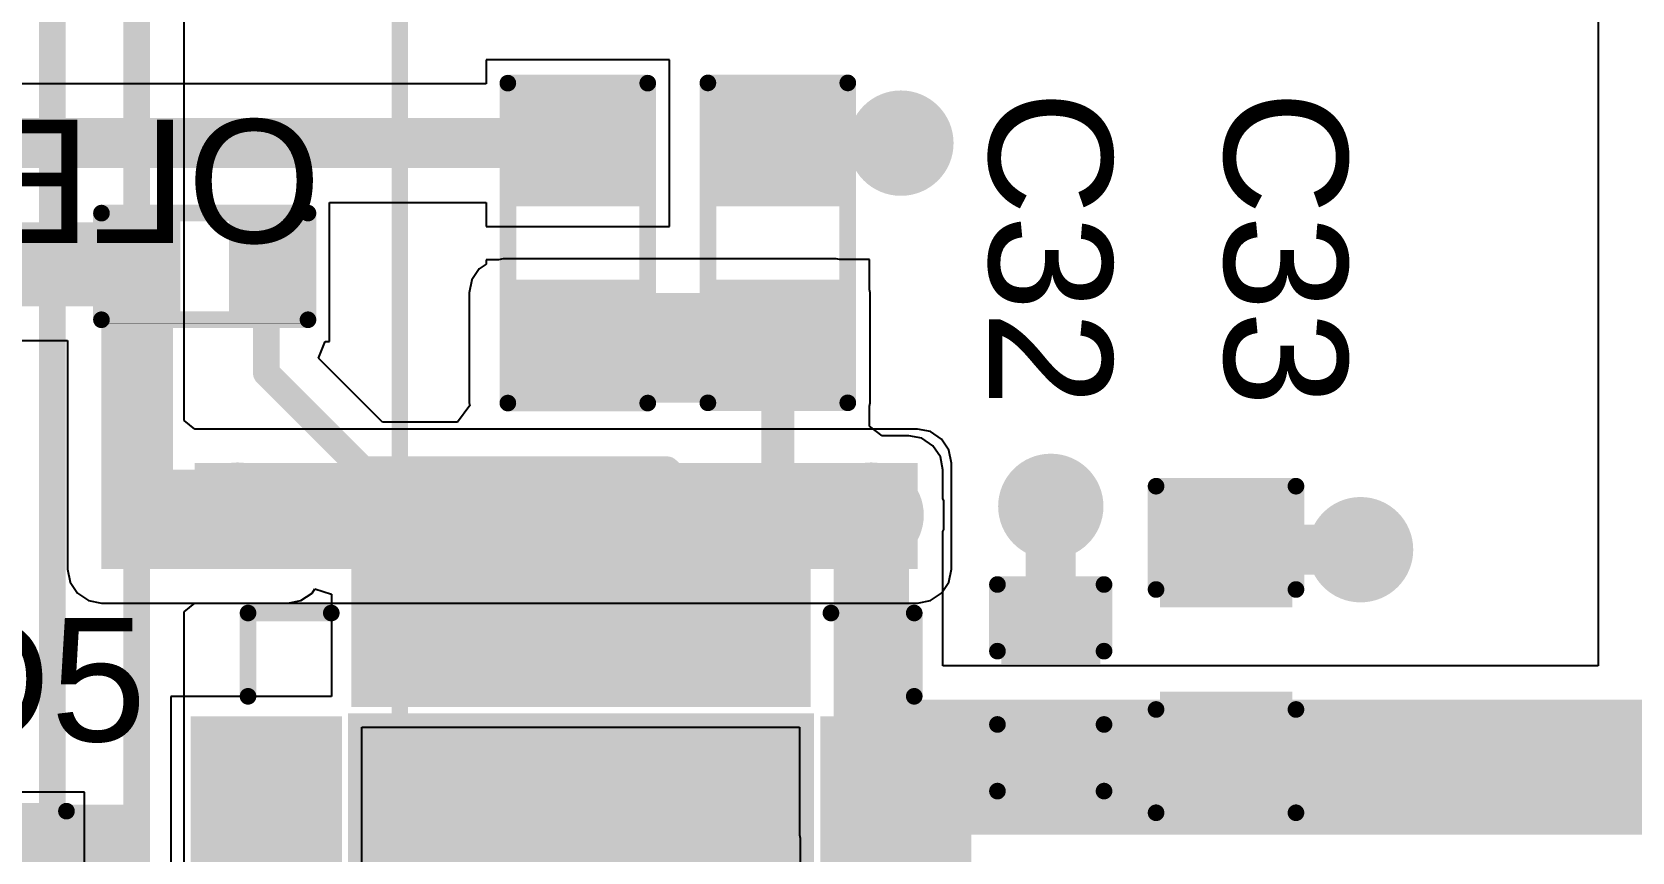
# Model space of a CAD drawing. Header units: inches. Extents: x -3.9 to 67.9, y -8.1 to 62.1.
# Drawn here: x 3.2 to 15.4, y 32.72 to 38.97 of the extents above; entities that cross this region are included whole.
import ezdxf

# ---------------------------------------------------------------- set-up
doc = ezdxf.new("R2010")
doc.units = ezdxf.units.IN
for name, color, linetype in [('Bottom Layer', 5, 'Continuous'), ('Bottom Overlay', 54, 'Continuous'), ('Bottom Solder', 6, 'Continuous'), ('Top Layer', 1, 'Continuous'), ('Top Overlay', 2, 'Continuous'), ('Top Paste', 8, 'Continuous'), ('Top Solder', 216, 'Continuous'), ('Via Holes', 16, 'Continuous')]:
    doc.layers.add(name, color=color, linetype=linetype)
doc.styles.add('Arial', font='', dxfattribs={"height": 0.2})
doc.styles.get('Arial').set_extended_font_data('Arial')

# ---------------------------------------------------------------- blocks, each defined once
blk = doc.blocks.new('28_QFN__5_5___2')
at = {"layer": 'Top Layer'}
for points in [[(-1.64999924, 2.87500314), (-1.34999984, 2.87500314), (-1.34999984, 1.9250025), (-1.64999924, 1.9250025)], [(-1.15000024, 2.87500314), (-0.8500008399999999, 2.87500314), (-0.8500008399999999, 1.9250025), (-1.15000024, 1.9250025)], [(-0.6499986999999999, 2.87500314), (-0.3499993, 2.87500314), (-0.3499993, 1.9250025), (-0.6499986999999999, 1.9250025)], [(-0.1499997, 2.87500314), (0.1499997, 2.87500314), (0.1499997, 1.9250025), (-0.1499997, 1.9250025)], [(0.35000184, 2.87500314), (0.65000124, 2.87500314), (0.65000124, 1.9250025), (0.35000184, 1.9250025)], [(0.8500008399999999, 2.87500314), (1.15000024, 2.87500314), (1.15000024, 1.9250025), (0.8500008399999999, 1.9250025)], [(1.34999984, 2.87500314), (1.64999924, 2.87500314), (1.64999924, 1.9250025), (1.34999984, 1.9250025)], [(-2.8750006, 1.65000178), (-1.92499996, 1.65000178), (-1.92499996, 1.35000238), (-2.8750006, 1.35000238)], [(-1.67500046, 1.675003), (1.67500046, 1.675003), (1.67500046, -1.67499792), (-1.67500046, -1.67499792)], [(1.92499996, 1.65000178), (2.8750006, 1.65000178), (2.8750006, 1.35000238), (1.92499996, 1.35000238)], [(-2.8750006, 1.15000278), (-1.92499996, 1.15000278), (-1.92499996, 0.85000338), (-2.8750006, 0.85000338)], [(1.92499996, 1.15000278), (2.8750006, 1.15000278), (2.8750006, 0.85000338), (1.92499996, 0.85000338)], [(-2.8750006, 0.65000124), (-1.92499996, 0.65000124), (-1.92499996, 0.35000184), (-2.8750006, 0.35000184)], [(1.92499996, 0.65000124), (2.8750006, 0.65000124), (2.8750006, 0.35000184), (1.92499996, 0.35000184)], [(-2.8750006, 0.15000224), (-1.92499996, 0.15000224), (-1.92499996, -0.14999716), (-2.8750006, -0.14999716)], [(1.92499996, 0.15000224), (2.8750006, 0.15000224), (2.8750006, -0.14999716), (1.92499996, -0.14999716)], [(-2.8750006, -0.3499993), (-1.92499996, -0.3499993), (-1.92499996, -0.6499986999999999), (-2.8750006, -0.6499986999999999)], [(1.92499996, -0.3499993), (2.8750006, -0.3499993), (2.8750006, -0.6499986999999999), (1.92499996, -0.6499986999999999)], [(-2.8750006, -0.8499983), (-1.92499996, -0.8499983), (-1.92499996, -1.1499977), (-2.8750006, -1.1499977)], [(1.92499996, -0.8499983), (2.8750006, -0.8499983), (2.8750006, -1.1499977), (1.92499996, -1.1499977)], [(-2.8750006, -1.3499973), (-1.92499996, -1.3499973), (-1.92499996, -1.6499967), (-2.8750006, -1.6499967)], [(1.92499996, -1.3499973), (2.8750006, -1.3499973), (2.8750006, -1.6499967), (1.92499996, -1.6499967)], [(-1.64999924, -1.92499742), (-1.34999984, -1.92499742), (-1.34999984, -2.87499806), (-1.64999924, -2.87499806)], [(-1.15000024, -1.92499742), (-0.8500008399999999, -1.92499742), (-0.8500008399999999, -2.87499806), (-1.15000024, -2.87499806)], [(-0.6499986999999999, -1.92499742), (-0.3499993, -1.92499742), (-0.3499993, -2.87499806), (-0.6499986999999999, -2.87499806)], [(-0.1499997, -1.92499742), (0.1499997, -1.92499742), (0.1499997, -2.87499806), (-0.1499997, -2.87499806)], [(0.35000184, -1.92499742), (0.65000124, -1.92499742), (0.65000124, -2.87499806), (0.35000184, -2.87499806)], [(0.8500008399999999, -1.92499742), (1.15000024, -1.92499742), (1.15000024, -2.87499806), (0.8500008399999999, -2.87499806)], [(1.34999984, -1.92499742), (1.64999924, -1.92499742), (1.64999924, -2.87499806), (1.34999984, -2.87499806)]]:
    blk.add_hatch(color=1, dxfattribs=at).paths.add_polyline_path(points)
at = {"layer": 'Top Paste'}
for points in [[(-1.64999924, 2.87500314), (-1.34999984, 2.87500314), (-1.34999984, 1.9250025), (-1.64999924, 1.9250025)], [(-1.15000024, 2.87500314), (-0.8500008399999999, 2.87500314), (-0.8500008399999999, 1.9250025), (-1.15000024, 1.9250025)], [(-0.6499986999999999, 2.87500314), (-0.3499993, 2.87500314), (-0.3499993, 1.9250025), (-0.6499986999999999, 1.9250025)], [(-0.1499997, 2.87500314), (0.1499997, 2.87500314), (0.1499997, 1.9250025), (-0.1499997, 1.9250025)], [(0.35000184, 2.87500314), (0.65000124, 2.87500314), (0.65000124, 1.9250025), (0.35000184, 1.9250025)], [(0.8500008399999999, 2.87500314), (1.15000024, 2.87500314), (1.15000024, 1.9250025), (0.8500008399999999, 1.9250025)], [(1.34999984, 2.87500314), (1.64999924, 2.87500314), (1.64999924, 1.9250025), (1.34999984, 1.9250025)], [(-2.8750006, 1.65000178), (-1.92499996, 1.65000178), (-1.92499996, 1.35000238), (-2.8750006, 1.35000238)], [(-1.67500046, 1.675003), (1.67500046, 1.675003), (1.67500046, -1.67499792), (-1.67500046, -1.67499792)], [(1.92499996, 1.65000178), (2.8750006, 1.65000178), (2.8750006, 1.35000238), (1.92499996, 1.35000238)], [(-2.8750006, 1.15000278), (-1.92499996, 1.15000278), (-1.92499996, 0.85000338), (-2.8750006, 0.85000338)], [(1.92499996, 1.15000278), (2.8750006, 1.15000278), (2.8750006, 0.85000338), (1.92499996, 0.85000338)], [(-2.8750006, 0.65000124), (-1.92499996, 0.65000124), (-1.92499996, 0.35000184), (-2.8750006, 0.35000184)], [(1.92499996, 0.65000124), (2.8750006, 0.65000124), (2.8750006, 0.35000184), (1.92499996, 0.35000184)], [(-2.8750006, 0.15000224), (-1.92499996, 0.15000224), (-1.92499996, -0.14999716), (-2.8750006, -0.14999716)], [(1.92499996, 0.15000224), (2.8750006, 0.15000224), (2.8750006, -0.14999716), (1.92499996, -0.14999716)], [(-2.8750006, -0.3499993), (-1.92499996, -0.3499993), (-1.92499996, -0.6499986999999999), (-2.8750006, -0.6499986999999999)], [(1.92499996, -0.3499993), (2.8750006, -0.3499993), (2.8750006, -0.6499986999999999), (1.92499996, -0.6499986999999999)], [(-2.8750006, -0.8499983), (-1.92499996, -0.8499983), (-1.92499996, -1.1499977), (-2.8750006, -1.1499977)], [(1.92499996, -0.8499983), (2.8750006, -0.8499983), (2.8750006, -1.1499977), (1.92499996, -1.1499977)], [(-2.8750006, -1.3499973), (-1.92499996, -1.3499973), (-1.92499996, -1.6499967), (-2.8750006, -1.6499967)], [(1.92499996, -1.3499973), (2.8750006, -1.3499973), (2.8750006, -1.6499967), (1.92499996, -1.6499967)], [(-1.64999924, -1.92499742), (-1.34999984, -1.92499742), (-1.34999984, -2.87499806), (-1.64999924, -2.87499806)], [(-1.15000024, -1.92499742), (-0.8500008399999999, -1.92499742), (-0.8500008399999999, -2.87499806), (-1.15000024, -2.87499806)], [(-0.6499986999999999, -1.92499742), (-0.3499993, -1.92499742), (-0.3499993, -2.87499806), (-0.6499986999999999, -2.87499806)], [(-0.1499997, -1.92499742), (0.1499997, -1.92499742), (0.1499997, -2.87499806), (-0.1499997, -2.87499806)], [(0.35000184, -1.92499742), (0.65000124, -1.92499742), (0.65000124, -2.87499806), (0.35000184, -2.87499806)], [(0.8500008399999999, -1.92499742), (1.15000024, -1.92499742), (1.15000024, -2.87499806), (0.8500008399999999, -2.87499806)], [(1.34999984, -1.92499742), (1.64999924, -1.92499742), (1.64999924, -2.87499806), (1.34999984, -2.87499806)]]:
    blk.add_hatch(color=8, dxfattribs=at).paths.add_polyline_path(points)
at = {"layer": 'Top Solder'}
for points in [[(-1.75159924, 2.97660314), (-1.24839984, 2.97660314), (-1.24839984, 1.8234025), (-1.75159924, 1.8234025)], [(-1.25160024, 2.97660314), (-0.74840084, 2.97660314), (-0.74840084, 1.8234025), (-1.25160024, 1.8234025)], [(-0.7515987, 2.97660314), (-0.2483993, 2.97660314), (-0.2483993, 1.8234025), (-0.7515987, 1.8234025)], [(-0.2515997, 2.97660314), (0.2515997, 2.97660314), (0.2515997, 1.8234025), (-0.2515997, 1.8234025)], [(0.24840184, 2.97660314), (0.75160124, 2.97660314), (0.75160124, 1.8234025), (0.24840184, 1.8234025)], [(0.74840084, 2.97660314), (1.25160024, 2.97660314), (1.25160024, 1.8234025), (0.74840084, 1.8234025)], [(1.24839984, 2.97660314), (1.75159924, 2.97660314), (1.75159924, 1.8234025), (1.24839984, 1.8234025)], [(-2.9766006, 1.75160178), (-1.82339996, 1.75160178), (-1.82339996, 1.24840238), (-2.9766006, 1.24840238)], [(-1.77660046, 1.776603), (1.77660046, 1.776603), (1.77660046, -1.77659792), (-1.77660046, -1.77659792)], [(1.82339996, 1.75160178), (2.9766006, 1.75160178), (2.9766006, 1.24840238), (1.82339996, 1.24840238)], [(-2.9766006, 1.25160278), (-1.82339996, 1.25160278), (-1.82339996, 0.74840338), (-2.9766006, 0.74840338)], [(1.82339996, 1.25160278), (2.9766006, 1.25160278), (2.9766006, 0.74840338), (1.82339996, 0.74840338)], [(-2.9766006, 0.75160124), (-1.82339996, 0.75160124), (-1.82339996, 0.24840184), (-2.9766006, 0.24840184)], [(1.82339996, 0.75160124), (2.9766006, 0.75160124), (2.9766006, 0.24840184), (1.82339996, 0.24840184)], [(-2.9766006, 0.25160224), (-1.82339996, 0.25160224), (-1.82339996, -0.25159716), (-2.9766006, -0.25159716)], [(1.82339996, 0.25160224), (2.9766006, 0.25160224), (2.9766006, -0.25159716), (1.82339996, -0.25159716)], [(-2.9766006, -0.2483993), (-1.82339996, -0.2483993), (-1.82339996, -0.7515987), (-2.9766006, -0.7515987)], [(1.82339996, -0.2483993), (2.9766006, -0.2483993), (2.9766006, -0.7515987), (1.82339996, -0.7515987)], [(-2.9766006, -0.7483983), (-1.82339996, -0.7483983), (-1.82339996, -1.2515977), (-2.9766006, -1.2515977)], [(1.82339996, -0.7483983), (2.9766006, -0.7483983), (2.9766006, -1.2515977), (1.82339996, -1.2515977)], [(-2.9766006, -1.2483973), (-1.82339996, -1.2483973), (-1.82339996, -1.7515967), (-2.9766006, -1.7515967)], [(1.82339996, -1.2483973), (2.9766006, -1.2483973), (2.9766006, -1.7515967), (1.82339996, -1.7515967)], [(-1.75159924, -1.82339742), (-1.24839984, -1.82339742), (-1.24839984, -2.97659806), (-1.75159924, -2.97659806)], [(-1.25160024, -1.82339742), (-0.74840084, -1.82339742), (-0.74840084, -2.97659806), (-1.25160024, -2.97659806)], [(-0.7515987, -1.82339742), (-0.2483993, -1.82339742), (-0.2483993, -2.97659806), (-0.7515987, -2.97659806)], [(-0.2515997, -1.82339742), (0.2515997, -1.82339742), (0.2515997, -2.97659806), (-0.2515997, -2.97659806)], [(0.24840184, -1.82339742), (0.75160124, -1.82339742), (0.75160124, -2.97659806), (0.24840184, -2.97659806)], [(0.74840084, -1.82339742), (1.25160024, -1.82339742), (1.25160024, -2.97659806), (0.74840084, -2.97659806)], [(1.24839984, -1.82339742), (1.75159924, -1.82339742), (1.75159924, -2.97659806), (1.24839984, -2.97659806)]]:
    blk.add_hatch(color=216, dxfattribs=at).paths.add_polyline_path(points)
at = {"layer": 'Top Overlay', "const_width": 0.127}
for points in [[(-1.905, 2.54), (-2.54, 2.54)], [(-2.54, 2.54), (-2.54, 1.905)], [(2.54, 2.54), (1.905, 2.54)], [(2.54, 2.54), (2.54, 1.905)], [(-3.0226, 1.524), (-3.1496, 1.651)], [(-3.1496, 1.651), (-3.1496, 1.397)], [(-3.0226, 1.524), (-3.1496, 1.397)], [(-2.54, -1.90499492), (-2.54, -2.53999492)], [(2.54, -1.90499492), (2.54, -2.53999492)], [(-1.905, -2.53999492), (-2.54, -2.53999492)], [(2.54, -2.53999492), (1.905, -2.53999492)]]:
    blk.add_lwpolyline(points, dxfattribs=at)
at = {"layer": 'Top Overlay', "const_width": 0.0635}
for points in [[(-2.57175, 2.54, 1), (-2.50825, 2.54, 1)], [(-2.57175, 2.54, 1), (-2.50825, 2.54, 1)], [(-1.93675, 2.54, 1), (-1.87325, 2.54, 1)], [(1.87325, 2.54, 1), (1.93675, 2.54, 1)], [(2.50825, 2.54, 1), (2.57175, 2.54, 1)], [(2.50825, 2.54, 1), (2.57175, 2.54, 1)], [(-2.57175, 1.905, 1), (-2.50825, 1.905, 1)], [(2.50825, 1.905, 1), (2.57175, 1.905, 1)], [(-3.18135, 1.651, 1), (-3.11785, 1.651, 1)], [(-3.18135, 1.651, 1), (-3.11785, 1.651, 1)], [(-3.05435, 1.524, 1), (-2.99085, 1.524, 1)], [(-3.05435, 1.524, 1), (-2.99085, 1.524, 1)], [(-3.18135, 1.397, 1), (-3.11785, 1.397, 1)], [(-3.18135, 1.397, 1), (-3.11785, 1.397, 1)], [(-2.57175, -1.90499492, 1), (-2.50825, -1.90499492, 1)], [(2.50825, -1.90499492, 1), (2.57175, -1.90499492, 1)], [(-2.57175, -2.53999492, 1), (-2.50825, -2.53999492, 1)], [(-2.57175, -2.53999492, 1), (-2.50825, -2.53999492, 1)], [(-1.93675, -2.53999492, 1), (-1.87325, -2.53999492, 1)], [(1.87325, -2.53999492, 1), (1.93675, -2.53999492, 1)], [(2.50825, -2.53999492, 1), (2.57175, -2.53999492, 1)], [(2.50825, -2.53999492, 1), (2.57175, -2.53999492, 1)]]:
    blk.add_lwpolyline(points, format="xyb", close=True, dxfattribs=at)
blk = doc.blocks.new('R___0603_7')
at = {"layer": 'Top Layer'}
for points in [[(-0.3809999999999999, 0.4445), (-0.3809999999999999, -0.4445), (-1.143, -0.4445), (-1.143, 0.4445)], [(1.143, 0.4445), (1.143, -0.4445), (0.3809999999999999, -0.4445), (0.3809999999999999, 0.4445)]]:
    blk.add_hatch(color=1, dxfattribs=at).paths.add_polyline_path(points)
at = {"layer": 'Top Paste'}
for points in [[(-0.3809999999999999, 0.4445), (-0.3809999999999999, -0.4445), (-1.143, -0.4445), (-1.143, 0.4445)], [(1.143, 0.4445), (1.143, -0.4445), (0.3809999999999999, -0.4445), (0.3809999999999999, 0.4445)]]:
    blk.add_hatch(color=8, dxfattribs=at).paths.add_polyline_path(points)
at = {"layer": 'Top Solder'}
for points in [[(-0.2794, 0.5460999999999999), (-0.2794, -0.5460999999999999), (-1.2446, -0.5460999999999999), (-1.2446, 0.5460999999999999)], [(1.2446, 0.5460999999999999), (1.2446, -0.5460999999999999), (0.2794, -0.5460999999999999), (0.2794, 0.5460999999999999)]]:
    blk.add_hatch(color=216, dxfattribs=at).paths.add_polyline_path(points)
at = {"layer": 'Top Overlay', "const_width": 0.127}
for points in [[(-1.2192, -0.5334), (-1.2192, 0.5334)], [(1.2192, 0.5334), (-1.2192, 0.5334)], [(1.2192, -0.5334), (1.2192, 0.5334)], [(1.2192, -0.5334), (-1.2192, -0.5334)]]:
    blk.add_lwpolyline(points, dxfattribs=at)
at = {"layer": 'Top Overlay', "const_width": 0.0635}
for points in [[(-1.25095, 0.5334, 1), (-1.18745, 0.5334, 1)], [(-1.25095, 0.5334, 1), (-1.18745, 0.5334, 1)], [(1.18745, 0.5334, 1), (1.25095, 0.5334, 1)], [(1.18745, 0.5334, 1), (1.25095, 0.5334, 1)], [(-1.25095, -0.5334, 1), (-1.18745, -0.5334, 1)], [(-1.25095, -0.5334, 1), (-1.18745, -0.5334, 1)], [(1.18745, -0.5334, 1), (1.25095, -0.5334, 1)], [(1.18745, -0.5334, 1), (1.25095, -0.5334, 1)]]:
    blk.add_lwpolyline(points, format="xyb", close=True, dxfattribs=at)
blk = doc.blocks.new('R___0603_10')
at = {"layer": 'Top Layer'}
for points in [[(-0.3809999999999999, 0.4445), (-0.3809999999999999, -0.4445), (-1.143, -0.4445), (-1.143, 0.4445)], [(1.143, 0.4445), (1.143, -0.4445), (0.3809999999999999, -0.4445), (0.3809999999999999, 0.4445)]]:
    blk.add_hatch(color=1, dxfattribs=at).paths.add_polyline_path(points)
at = {"layer": 'Top Paste'}
for points in [[(-0.3809999999999999, 0.4445), (-0.3809999999999999, -0.4445), (-1.143, -0.4445), (-1.143, 0.4445)], [(1.143, 0.4445), (1.143, -0.4445), (0.3809999999999999, -0.4445), (0.3809999999999999, 0.4445)]]:
    blk.add_hatch(color=8, dxfattribs=at).paths.add_polyline_path(points)
at = {"layer": 'Top Solder'}
for points in [[(-0.2794, 0.5460999999999999), (-0.2794, -0.5460999999999999), (-1.2446, -0.5460999999999999), (-1.2446, 0.5460999999999999)], [(1.2446, 0.5460999999999999), (1.2446, -0.5460999999999999), (0.2794, -0.5460999999999999), (0.2794, 0.5460999999999999)]]:
    blk.add_hatch(color=216, dxfattribs=at).paths.add_polyline_path(points)
at = {"layer": 'Top Overlay', "const_width": 0.127}
for points in [[(-1.2192, -0.5334), (-1.2192, 0.5334)], [(1.2192, 0.5334), (-1.2192, 0.5334)], [(1.2192, -0.5334), (1.2192, 0.5334)], [(1.2192, -0.5334), (-1.2192, -0.5334)]]:
    blk.add_lwpolyline(points, dxfattribs=at)
at = {"layer": 'Top Overlay', "const_width": 0.0635}
for points in [[(-1.25095, 0.5334, 1), (-1.18745, 0.5334, 1)], [(-1.25095, 0.5334, 1), (-1.18745, 0.5334, 1)], [(1.18745, 0.5334, 1), (1.25095, 0.5334, 1)], [(1.18745, 0.5334, 1), (1.25095, 0.5334, 1)], [(-1.25095, -0.5334, 1), (-1.18745, -0.5334, 1)], [(-1.25095, -0.5334, 1), (-1.18745, -0.5334, 1)], [(1.18745, -0.5334, 1), (1.25095, -0.5334, 1)], [(1.18745, -0.5334, 1), (1.25095, -0.5334, 1)]]:
    blk.add_lwpolyline(points, format="xyb", close=True, dxfattribs=at)
blk = doc.blocks.new('R___0402_11')
at = {"layer": 'Top Layer'}
for points in [[(-0.6985, -0.3175), (-0.6985, 0.3175), (-0.2412999999999999, 0.3175), (-0.2413, -0.3175)], [(0.2412999999999999, -0.3175), (0.2413, 0.3175), (0.6985, 0.3175), (0.6985, -0.3175)]]:
    blk.add_hatch(color=1, dxfattribs=at).paths.add_polyline_path(points)
at = {"layer": 'Top Paste'}
for points in [[(-0.6985, -0.3175), (-0.6985, 0.3175), (-0.2412999999999999, 0.3175), (-0.2413, -0.3175)], [(0.2412999999999999, -0.3175), (0.2413, 0.3175), (0.6985, 0.3175), (0.6985, -0.3175)]]:
    blk.add_hatch(color=8, dxfattribs=at).paths.add_polyline_path(points)
at = {"layer": 'Top Solder'}
for points in [[(-0.75350116, -0.37250116), (-0.75350116, 0.37250116), (-0.1862988399999999, 0.37250116), (-0.18629884, -0.37250116)], [(0.1862988399999999, -0.37250116), (0.18629884, 0.37250116), (0.75350116, 0.37250116), (0.75350116, -0.37250116)]]:
    blk.add_hatch(color=216, dxfattribs=at).paths.add_polyline_path(points)
at = {"layer": 'Top Overlay'}
for points, const_width in [([(-0.7874, 0.4064), (0.7874, 0.4064)], 0.127), ([(-0.7874, -0.4064), (-0.7874, 0.4064)], 0.127), ([(0.7874, -0.4064), (0.7874, 0.4064)], 0.127), ([(-0.7874, -0.4064), (0.7874, -0.4064)], 0.127), ([(-0.8128, -0.4318), (0.8128, -0.4318)], 0.0032258)]:
    blk.add_lwpolyline(points, dxfattribs=dict(at, const_width=const_width))
for points, const_width in [([(-0.8191499999999999, 0.4064, 1), (-0.7556499999999999, 0.4064, 1)], 0.0635), ([(-0.8191499999999999, 0.4064, 1), (-0.7556499999999999, 0.4064, 1)], 0.0635), ([(0.7556499999999999, 0.4064, 1), (0.8191499999999999, 0.4064, 1)], 0.0635), ([(0.7556499999999999, 0.4064, 1), (0.8191499999999999, 0.4064, 1)], 0.0635), ([(-0.8191499999999999, -0.4064, 1), (-0.7556499999999999, -0.4064, 1)], 0.0635), ([(-0.8191499999999999, -0.4064, 1), (-0.7556499999999999, -0.4064, 1)], 0.0635), ([(0.7556499999999999, -0.4064, 1), (0.8191499999999999, -0.4064, 1)], 0.0635), ([(0.7556499999999999, -0.4064, 1), (0.8191499999999999, -0.4064, 1)], 0.0635), ([(-0.81360518, -0.4318, 1), (-0.8119948199999999, -0.4318, 1)], 0.0016129), ([(0.8119948199999999, -0.4318, 1), (0.81360518, -0.4318, 1)], 0.0016129)]:
    blk.add_lwpolyline(points, format="xyb", close=True, dxfattribs=dict(at, const_width=const_width))
blk = doc.blocks.new('LED_0603_15')
at = {"layer": 'Top Layer'}
for points in [[(-0.999998, 0.5000002699999999), (-0.499999, 0.5000002699999999), (-0.499999, -0.5000002699999999), (-0.999998, -0.5000002699999999)], [(0.50000154, 0.5000002699999999), (1.00000054, 0.5000002699999999), (1.00000054, -0.5000002699999999), (0.50000154, -0.5000002699999999)]]:
    blk.add_hatch(color=1, dxfattribs=at).paths.add_polyline_path(points)
at = {"layer": 'Top Overlay'}
blk.add_hatch(color=2, dxfattribs=at).paths.add_polyline_path([(1.1175873, -0.6604), (1.75258222, -0.6604), (1.75258222, 0.6604), (1.1175873, 0.6604)])
at = {"layer": 'Top Paste'}
for points in [[(-0.999998, 0.5000002699999999), (-0.499999, 0.5000002699999999), (-0.499999, -0.5000002699999999), (-0.999998, -0.5000002699999999)], [(0.50000154, 0.5000002699999999), (1.00000054, 0.5000002699999999), (1.00000054, -0.5000002699999999), (0.50000154, -0.5000002699999999)]]:
    blk.add_hatch(color=8, dxfattribs=at).paths.add_polyline_path(points)
at = {"layer": 'Top Solder'}
for points in [[(-1.101598, 0.6016002699999999), (-0.398399, 0.6016002699999999), (-0.398399, -0.6016002699999999), (-1.101598, -0.6016002699999999)], [(0.39840154, 0.6016002699999999), (1.10160054, 0.6016002699999999), (1.10160054, -0.6016002699999999), (0.39840154, -0.6016002699999999)]]:
    blk.add_hatch(color=216, dxfattribs=at).paths.add_polyline_path(points)
at = {"layer": 'Top Overlay', "const_width": 0.127}
for points in [[(-1.1176, -0.6096), (-1.1176, 0.6096)], [(-1.1176, 0.6096), (-0.4318, 0.6096)], [(0.4318, 0.6096), (1.11760254, 0.6096)], [(1.11760254, -0.6096), (1.11760254, 0.6096)], [(-1.1176, -0.6096), (-0.4318, -0.6096)], [(0.4318, -0.6096), (1.11760254, -0.6096)]]:
    blk.add_lwpolyline(points, dxfattribs=at)
at = {"layer": 'Top Overlay', "const_width": 0.0635}
for points in [[(-1.14935, 0.6096, 1), (-1.08585, 0.6096, 1)], [(-1.14935, 0.6096, 1), (-1.08585, 0.6096, 1)], [(-0.46355, 0.6096, 1), (-0.40005, 0.6096, 1)], [(0.40005, 0.6096, 1), (0.46355, 0.6096, 1)], [(1.08585254, 0.6096, 1), (1.14935254, 0.6096, 1)], [(1.08585254, 0.6096, 1), (1.14935254, 0.6096, 1)], [(-1.14935, -0.6096, 1), (-1.08585, -0.6096, 1)], [(-1.14935, -0.6096, 1), (-1.08585, -0.6096, 1)], [(-0.46355, -0.6096, 1), (-0.40005, -0.6096, 1)], [(0.40005, -0.6096, 1), (0.46355, -0.6096, 1)], [(1.08585254, -0.6096, 1), (1.14935254, -0.6096, 1)], [(1.08585254, -0.6096, 1), (1.14935254, -0.6096, 1)]]:
    blk.add_lwpolyline(points, format="xyb", close=True, dxfattribs=at)
blk = doc.blocks.new('C___0603_20')
at = {"layer": 'Top Layer'}
for points in [[(-0.3809999999999999, 0.4445), (-0.3809999999999999, -0.4445), (-1.143, -0.4445), (-1.143, 0.4445)], [(1.143, 0.4445), (1.143, -0.4445), (0.3809999999999999, -0.4445), (0.3809999999999999, 0.4445)]]:
    blk.add_hatch(color=1, dxfattribs=at).paths.add_polyline_path(points)
at = {"layer": 'Top Paste'}
for points in [[(-0.3809999999999999, 0.4445), (-0.3809999999999999, -0.4445), (-1.143, -0.4445), (-1.143, 0.4445)], [(1.143, 0.4445), (1.143, -0.4445), (0.3809999999999999, -0.4445), (0.3809999999999999, 0.4445)]]:
    blk.add_hatch(color=8, dxfattribs=at).paths.add_polyline_path(points)
at = {"layer": 'Top Solder'}
for points in [[(-0.3210001199999999, 0.50449988), (-0.3210001199999999, -0.50449988), (-1.20299988, -0.50449988), (-1.20299988, 0.50449988)], [(1.20299988, 0.50449988), (1.20299988, -0.50449988), (0.3210001199999999, -0.50449988), (0.3210001199999999, 0.50449988)]]:
    blk.add_hatch(color=216, dxfattribs=at).paths.add_polyline_path(points)
at = {"layer": 'Top Overlay', "const_width": 0.127}
for points in [[(-0.4571999999999999, 0.5334), (-1.2446, 0.5334)], [(-1.2446, -0.5334), (-1.2446, 0.5334)], [(1.2446, 0.5334), (0.4571999999999999, 0.5334)], [(1.2446, -0.5334), (1.2446, 0.5334)], [(-0.4571999999999999, -0.5334), (-1.2446, -0.5334)], [(1.2446, -0.5334), (0.4571999999999999, -0.5334)]]:
    blk.add_lwpolyline(points, dxfattribs=at)
at = {"layer": 'Top Overlay', "const_width": 0.0635}
for points in [[(-1.27635, 0.5334, 1), (-1.21285, 0.5334, 1)], [(-1.27635, 0.5334, 1), (-1.21285, 0.5334, 1)], [(-0.4889499999999999, 0.5334, 1), (-0.42545, 0.5334, 1)], [(0.42545, 0.5334, 1), (0.4889499999999999, 0.5334, 1)], [(1.21285, 0.5334, 1), (1.27635, 0.5334, 1)], [(1.21285, 0.5334, 1), (1.27635, 0.5334, 1)], [(-1.27635, -0.5334, 1), (-1.21285, -0.5334, 1)], [(-1.27635, -0.5334, 1), (-1.21285, -0.5334, 1)], [(-0.4889499999999999, -0.5334, 1), (-0.42545, -0.5334, 1)], [(0.42545, -0.5334, 1), (0.4889499999999999, -0.5334, 1)], [(1.21285, -0.5334, 1), (1.27635, -0.5334, 1)], [(1.21285, -0.5334, 1), (1.27635, -0.5334, 1)]]:
    blk.add_lwpolyline(points, format="xyb", close=True, dxfattribs=at)
blk = doc.blocks.new('C___0402_21')
at = {"layer": 'Top Layer'}
for points in [[(-0.6985, -0.3175), (-0.6985, 0.3175), (-0.2412999999999999, 0.3175), (-0.2413, -0.3175)], [(0.2412999999999999, -0.3175), (0.2413, 0.3175), (0.6985, 0.3175), (0.6985, -0.3175)]]:
    blk.add_hatch(color=1, dxfattribs=at).paths.add_polyline_path(points)
at = {"layer": 'Top Paste'}
for points in [[(-0.6985, -0.3175), (-0.6985, 0.3175), (-0.2412999999999999, 0.3175), (-0.2413, -0.3175)], [(0.2412999999999999, -0.3175), (0.2413, 0.3175), (0.6985, 0.3175), (0.6985, -0.3175)]]:
    blk.add_hatch(color=8, dxfattribs=at).paths.add_polyline_path(points)
at = {"layer": 'Top Solder'}
for points in [[(-0.7584998799999999, -0.37749988), (-0.7584998799999999, 0.37749988), (-0.18130012, 0.37749988), (-0.18130012, -0.37749988)], [(0.18130012, -0.37749988), (0.18130012, 0.37749988), (0.7584998799999999, 0.37749988), (0.7584998799999999, -0.37749988)]]:
    blk.add_hatch(color=216, dxfattribs=at).paths.add_polyline_path(points)
at = {"layer": 'Top Overlay', "const_width": 0.127}
for points in [[(-0.7874, 0.4064), (-0.2794, 0.4064)], [(-0.7874, 0.4064), (-0.7874, -0.4064)], [(0.2794, 0.4064), (0.7874, 0.4064)], [(0.7874, 0.4064), (0.7874, -0.4064)], [(-0.7874, -0.4064), (-0.2794, -0.4064)], [(0.2794, -0.4064), (0.7874, -0.4064)]]:
    blk.add_lwpolyline(points, dxfattribs=at)
at = {"layer": 'Top Overlay', "const_width": 0.0635}
for points in [[(-0.8191499999999999, 0.4064, 1), (-0.7556499999999999, 0.4064, 1)], [(-0.8191499999999999, 0.4064, 1), (-0.7556499999999999, 0.4064, 1)], [(-0.31115, 0.4064, 1), (-0.24765, 0.4064, 1)], [(0.24765, 0.4064, 1), (0.31115, 0.4064, 1)], [(0.7556499999999999, 0.4064, 1), (0.8191499999999999, 0.4064, 1)], [(0.7556499999999999, 0.4064, 1), (0.8191499999999999, 0.4064, 1)], [(-0.8191499999999999, -0.4064, 1), (-0.7556499999999999, -0.4064, 1)], [(-0.8191499999999999, -0.4064, 1), (-0.7556499999999999, -0.4064, 1)], [(-0.31115, -0.4064, 1), (-0.24765, -0.4064, 1)], [(0.24765, -0.4064, 1), (0.31115, -0.4064, 1)], [(0.7556499999999999, -0.4064, 1), (0.8191499999999999, -0.4064, 1)], [(0.7556499999999999, -0.4064, 1), (0.8191499999999999, -0.4064, 1)]]:
    blk.add_lwpolyline(points, format="xyb", close=True, dxfattribs=at)
blk = doc.blocks.new('1_3_______OLED_B_30')
at = {"layer": 'Bottom Overlay', "const_width": 0.127}
blk.add_lwpolyline([(17.74540012, 31.64260118), (17.74540012, -2.0574)], dxfattribs=at)

msp = doc.modelspace()

# ---------------------------------------------------------------- hatches: boundary and pattern name
at = {"layer": 'Bottom Layer'}
h = msp.add_hatch(color=5, dxfattribs=at)
edge = h.paths.add_edge_path()
edge.add_arc((9.82979746, 38.12239772), 0.2999994, 0, 360)
msp.add_hatch(color=5, dxfattribs=at).paths.add_polyline_path([(4.44499746, 34.87599578), (9.956797459999999, 34.87599578), (9.956797459999999, 35.68399518), (4.44499746, 35.68399518)])
h = msp.add_hatch(color=5, dxfattribs=at)
edge = h.paths.add_edge_path()
edge.add_arc((10.97279746, 35.35379772), 0.2999994, 0, 360)
h = msp.add_hatch(color=5, dxfattribs=at)
edge = h.paths.add_edge_path()
edge.add_arc((4.77039686, 35.28709478), 0.2999994, 0, 360)
h = msp.add_hatch(color=5, dxfattribs=at)
edge = h.paths.add_edge_path()
edge.add_arc((9.602597, 35.28709478), 0.2999994, 0, 360)
h = msp.add_hatch(color=5, dxfattribs=at)
edge = h.paths.add_edge_path()
edge.add_arc((13.33499746, 35.02359772), 0.2999994, 0, 360)
h = msp.add_hatch(color=5, dxfattribs=at)
edge = h.paths.add_edge_path()
edge.add_arc((7.391399999999999, 33.19479772), 0.2999994, 0, 360)
at = {"layer": 'Bottom Solder'}
h = msp.add_hatch(color=6, dxfattribs=at)
edge = h.paths.add_edge_path()
edge.add_arc((9.82979746, 38.12239772), 0.4015993999999999, 0, 360)
h = msp.add_hatch(color=6, dxfattribs=at)
edge = h.paths.add_edge_path()
edge.add_arc((10.97279746, 35.35379772), 0.4015993999999999, 0, 360)
h = msp.add_hatch(color=6, dxfattribs=at)
edge = h.paths.add_edge_path()
edge.add_arc((4.77039686, 35.28709478), 0.4015993999999999, 0, 360)
h = msp.add_hatch(color=6, dxfattribs=at)
edge = h.paths.add_edge_path()
edge.add_arc((9.602597, 35.28709478), 0.4015993999999999, 0, 360)
h = msp.add_hatch(color=6, dxfattribs=at)
edge = h.paths.add_edge_path()
edge.add_arc((13.33499746, 35.02359772), 0.4015993999999999, 0, 360)
h = msp.add_hatch(color=6, dxfattribs=at)
edge = h.paths.add_edge_path()
edge.add_arc((7.391399999999999, 33.19479772), 0.4015993999999999, 0, 360)
at = {"layer": 'Top Layer'}
h = msp.add_hatch(color=1, dxfattribs=at)
edge = h.paths.add_edge_path()
edge.add_arc((9.82979746, 38.12239772), 0.2999994, 0, 360)
for points in [[(3.733797459999999, 34.87599578), (4.27989746, 34.87599578), (4.27989746, 37.58899518), (3.733797459999999, 37.58899518)], [(-1.49860254, 36.87779772), (4.27989746, 36.87779772), (4.27989746, 37.5195338), (-1.49860254, 37.5195338)], [(6.79651422, 36.14318907999999), (9.33589446, 36.14318907999999), (9.33589446, 36.98126715999999), (6.79651422, 36.98126715999999)], [(3.733797459999999, 34.87599578), (5.15619746, 34.87599578), (5.15619746, 35.63319518), (3.733797459999999, 35.63319518)], [(9.31639742, 32.85099602), (9.89124514, 32.85099602), (9.89124514, 35.63319518), (9.31639742, 35.63319518)], [(9.31639742, 32.85099602), (18.81123746, 32.85099602), (18.81123746, 33.88059518), (9.31639742, 33.88059518)]]:
    msp.add_hatch(color=1, dxfattribs=at).paths.add_polyline_path(points)
h = msp.add_hatch(color=1, dxfattribs=at)
edge = h.paths.add_edge_path()
edge.add_arc((10.97279746, 35.35379772), 0.2999994, 0, 360)
h = msp.add_hatch(color=1, dxfattribs=at)
edge = h.paths.add_edge_path()
edge.add_arc((4.77039686, 35.28709478), 0.2999994, 0, 360)
h = msp.add_hatch(color=1, dxfattribs=at)
edge = h.paths.add_edge_path()
edge.add_arc((9.602597, 35.28709478), 0.2999994, 0, 360)
h = msp.add_hatch(color=1, dxfattribs=at)
edge = h.paths.add_edge_path()
edge.add_arc((13.33499746, 35.02359772), 0.2999994, 0, 360)
h = msp.add_hatch(color=1, dxfattribs=at)
edge = h.paths.add_edge_path()
edge.add_arc((7.391399999999999, 33.19479772), 0.2999994, 0, 360)
at = {"layer": 'Top Solder'}
h = msp.add_hatch(color=216, dxfattribs=at)
edge = h.paths.add_edge_path()
edge.add_arc((9.82979746, 38.12239772), 0.4015993999999999, 0, 360)
h = msp.add_hatch(color=216, dxfattribs=at)
edge = h.paths.add_edge_path()
edge.add_arc((10.97279746, 35.35379772), 0.4015993999999999, 0, 360)
h = msp.add_hatch(color=216, dxfattribs=at)
edge = h.paths.add_edge_path()
edge.add_arc((4.77039686, 35.28709478), 0.4015993999999999, 0, 360)
h = msp.add_hatch(color=216, dxfattribs=at)
edge = h.paths.add_edge_path()
edge.add_arc((9.602597, 35.28709478), 0.4015993999999999, 0, 360)
h = msp.add_hatch(color=216, dxfattribs=at)
edge = h.paths.add_edge_path()
edge.add_arc((13.33499746, 35.02359772), 0.4015993999999999, 0, 360)
h = msp.add_hatch(color=216, dxfattribs=at)
edge = h.paths.add_edge_path()
edge.add_arc((7.391399999999999, 33.19479772), 0.4015993999999999, 0, 360)
at = {"layer": 'Via Holes'}
h = msp.add_hatch(color=7, dxfattribs=at)
edge = h.paths.add_edge_path()
edge.add_arc((9.82979746, 38.12239772), 0.1499997, 0, 360)
h = msp.add_hatch(color=7, dxfattribs=at)
edge = h.paths.add_edge_path()
edge.add_arc((10.97279746, 35.35379772), 0.1499997, 0, 360)
h = msp.add_hatch(color=7, dxfattribs=at)
edge = h.paths.add_edge_path()
edge.add_arc((4.77039686, 35.28709478), 0.1499997, 0, 360)
h = msp.add_hatch(color=7, dxfattribs=at)
edge = h.paths.add_edge_path()
edge.add_arc((9.602597, 35.28709478), 0.1499997, 0, 360)
h = msp.add_hatch(color=7, dxfattribs=at)
edge = h.paths.add_edge_path()
edge.add_arc((13.33499746, 35.02359772), 0.1499997, 0, 360)
h = msp.add_hatch(color=7, dxfattribs=at)
edge = h.paths.add_edge_path()
edge.add_arc((7.391399999999999, 33.19479772), 0.1499997, 0, 360)

# ---------------------------------------------------------------- linework, layer by layer
at = {"layer": 'Bottom Layer'}
for p, q in [((4.363897799999999, 36.00953174), (4.363897799999999, 41.17560726)), ((4.444999999999999, 35.94297358), (4.363897799999999, 36.00953174)), ((9.956797459999999, 35.94297358), (4.444999999999999, 35.94297358)), ((10.05590318, 35.92326064), (9.956797459999999, 35.94297358)), ((10.1399213, 35.86712156), (10.05590318, 35.92326064)), ((10.19606038, 35.78310344), (10.1399213, 35.86712156)), ((10.21577332, 35.68399772), (10.19606038, 35.78310344)), ((10.21577332, 34.87599578), (10.21577332, 35.68399772)), ((10.1399213, 34.69287194), (10.19606038, 34.77689006)), ((10.19606038, 34.77689006), (10.21577332, 34.87599578)), ((10.05590318, 34.63673286), (10.1399213, 34.69287194)), ((4.363897799999999, 34.55046176), (4.444999999999999, 34.61701992)), ((4.363897799999999, 29.85887602), (4.363897799999999, 34.55046176)), ((4.444999999999999, 34.61701992), (9.956797459999999, 34.61701992)), ((9.956797459999999, 34.61701992), (10.05590318, 34.63673286))]:
    msp.add_line(p, q, dxfattribs=at)
at = {"layer": 'Bottom Layer', "const_width": 0.2032}
for points in [[(3.35863946, 29.30297162), (3.35863946, 41.67369872)], [(4.001330579999999, 29.70869344), (4.001330579999999, 41.32578984)]]:
    msp.add_lwpolyline(points, dxfattribs=at)
at = {"layer": 'Top Layer'}
for p, q in [((15.14612414, 39.72259772), (15.14612414, 34.13957358)), ((8.06449746, 38.75739772), (6.66749746, 38.75739772)), ((6.66749746, 38.75739772), (6.66749746, 38.57560484)), ((8.06449746, 37.48739772), (8.06449746, 38.75739772)), ((6.66749746, 38.57560484), (1.9812635, 38.57560484)), ((5.473697459999999, 36.61109772), (5.473697459999999, 37.6691906)), ((5.473697459999999, 37.6691906), (6.66749746, 37.6691906)), ((6.66749746, 37.6691906), (6.66749746, 37.48739772)), ((6.66749746, 37.48739772), (8.06449746, 37.48739772)), ((6.76209976, 37.23339772), (6.66749746, 37.23339772)), ((6.66749746, 37.23339772), (6.66749746, 37.20054536)), ((6.79651422, 37.24024301999999), (6.76209976, 37.23339772)), ((9.335897, 37.24024301999999), (6.79651422, 37.24024301999999)), ((9.360913459999999, 37.23526715999999), (9.335897, 37.24024301999999)), ((9.589896999999999, 37.23526715999999), (9.360913459999999, 37.23526715999999)), ((9.589896999999999, 37.00628362), (9.589896999999999, 37.23526715999999)), ((6.613390379999999, 37.164391), (6.557251299999999, 37.08037288)), ((6.66749746, 37.20054536), (6.613390379999999, 37.164391)), ((6.557251299999999, 37.08037288), (6.537538359999999, 36.98126715999999)), ((6.537538359999999, 36.98126715999999), (6.537538359999999, 36.14318907999999)), ((9.594872859999999, 36.98126715999999), (9.589896999999999, 37.00628362)), ((9.594872859999999, 36.14318907999999), (9.594872859999999, 36.98126715999999)), ((-0.47762668, 36.61882186), (3.4748216, 36.61882186)), ((3.4748216, 36.61882186), (3.4748216, 35.63319772)), ((5.38954726, 36.48409771999999), (5.44029392, 36.61109772)), ((5.44029392, 36.61109772), (5.473697459999999, 36.61109772)), ((5.877877499999999, 35.99576493999999), (5.38954726, 36.48409771999999)), ((6.541599819999999, 36.12276748), (6.44841992, 35.99576493999999)), ((6.537538359999999, 36.14318907999999), (6.541599819999999, 36.12276748)), ((9.589896999999999, 36.11817262), (9.594872859999999, 36.14318907999999)), ((9.589896999999999, 35.96526969999999), (9.589896999999999, 36.11817262)), ((6.44841992, 35.99576493999999), (5.877877499999999, 35.99576493999999)), ((9.686622739999999, 35.89217358), (9.589896999999999, 35.96526969999999)), ((9.89124514, 35.89217358), (9.686622739999999, 35.89217358)), ((9.99035086, 35.87246063999999), (9.89124514, 35.89217358)), ((10.07436898, 35.81632156), (9.99035086, 35.87246063999999)), ((10.13050806, 35.73230344), (10.07436898, 35.81632156)), ((3.4748216, 35.63319772), (3.4748216, 34.87599578)), ((10.150221, 35.63319772), (10.13050806, 35.73230344)), ((10.150221, 35.41268508), (10.150221, 35.63319772)), ((10.1565964, 35.39729267999999), (10.150221, 35.41268508)), ((10.1565964, 35.17689688), (10.1565964, 35.39729267999999)), ((10.150221, 35.16150448), (10.1565964, 35.17689688)), ((10.150221, 34.13957358), (10.150221, 35.16150448)), ((3.4748216, 34.87599578), (3.49453454, 34.77689006)), ((3.49453454, 34.77689006), (3.55067362, 34.69287194)), ((3.55067362, 34.69287194), (3.63469174, 34.63673286)), ((5.255303179999999, 34.63673286), (5.3393213, 34.69287194)), ((5.3393213, 34.69287194), (5.36039822, 34.72441366)), ((5.36039822, 34.72441366), (5.487398219999999, 34.68588948)), ((5.487398219999999, 34.68588948), (5.487398219999999, 33.90499442)), ((3.63469174, 34.63673286), (3.733797459999999, 34.61701992)), ((3.733797459999999, 34.61701992), (5.15619746, 34.61701992)), ((5.15619746, 34.61701992), (5.255303179999999, 34.63673286)), ((15.14612414, 34.13957358), (10.150221, 34.13957358)), ((5.487398219999999, 33.90499442), (4.26239686, 33.90499442)), ((4.26239686, 33.90499442), (4.26239686, 33.09699502)), ((5.7203975, 32.59699602), (5.7203975, 33.67199514)), ((5.7203975, 33.67199514), (9.05742156, 33.67199514)), ((9.05742156, 33.67199514), (9.05742156, 32.85099602)), ((3.60325162, 33.17503144), (2.59525262, 33.17503144)), ((3.60325162, 32.32388505999999), (3.60325162, 33.17503144)), ((4.26239686, 33.09699502), (4.26239686, 32.32388505999999)), ((9.05742156, 32.85099602), (9.062397419999998, 32.82597956)), ((9.062397419999998, 32.82597956), (9.062397419999998, 31.59699548))]:
    msp.add_line(p, q, dxfattribs=at)
for points, const_width in [([(1.65099746, 38.12239772), (7.365997459999999, 38.12239772)], 0.3809999999999999), ([(8.891397, 38.12426716), (8.89233172, 38.12333244)], 0.3809999999999999), ([(8.89233172, 38.12333244), (9.82886274, 38.12333244)], 0.3809999999999999), ([(9.82886274, 38.12333244), (9.82979746, 38.12239772)], 0.3809999999999999), ([(4.99109746, 36.36979771999999), (4.99109746, 37.18259772)], 0.2032), ([(8.891397, 34.40099546), (8.891397, 36.60026716)], 0.254), ([(4.99109746, 36.36979771999999), (5.72769746, 35.63319772)], 0.2032), ([(5.72769746, 35.63319772), (8.04529506, 35.63319772)], 0.2032), ([(8.04529506, 35.63319772), (8.391397999999999, 35.28709478)], 0.2032), ([(10.97255362, 35.35355387999999), (10.97279746, 35.35379772)], 0.3809999999999999), ([(10.97255362, 34.47157952), (10.97255362, 35.35355387999999)], 0.3809999999999999), ([(8.391397999999999, 34.40099546), (8.391397999999999, 35.28709478)], 0.2032), ([(12.35600526, 35.02359772), (12.35670376, 35.02429622)], 0.3809999999999999), ([(12.35670376, 35.02429622), (13.33429896, 35.02429622)], 0.3809999999999999), ([(13.33429896, 35.02429622), (13.33499746, 35.02359772)], 0.3809999999999999), ([(10.97214722, 34.47117312), (10.97255362, 34.47157952)], 0.3809999999999999)]:
    msp.add_lwpolyline(points, dxfattribs=dict(at, const_width=const_width))
for points, const_width in [([(7.27074746, 38.12239772, 1), (7.46124746, 38.12239772, 1)], 0.1905), ([(8.796147, 38.12426716, 1), (8.986647, 38.12426716, 1)], 0.1905), ([(8.79708172, 38.12333244, 1), (8.98758172, 38.12333244, 1)], 0.1905), ([(8.79708172, 38.12333244, 1), (8.98758172, 38.12333244, 1)], 0.1905), ([(9.733612739999998, 38.12333244, 1), (9.924112739999998, 38.12333244, 1)], 0.1905), ([(9.733612739999998, 38.12333244, 1), (9.924112739999998, 38.12333244, 1)], 0.1905), ([(9.734547459999998, 38.12239772, 1), (9.925047459999998, 38.12239772, 1)], 0.1905), ([(4.94029746, 37.18259772, 1), (5.041897459999999, 37.18259772, 1)], 0.1016), ([(8.827897, 36.60026716, 1), (8.954896999999999, 36.60026716, 1)], 0.127), ([(4.94029746, 36.36979771999999, 1), (5.041897459999999, 36.36979771999999, 1)], 0.1016), ([(4.94029746, 36.36979771999999, 1), (5.041897459999999, 36.36979771999999, 1)], 0.1016), ([(5.676897459999999, 35.63319772, 1), (5.77849746, 35.63319772, 1)], 0.1016), ([(5.676897459999999, 35.63319772, 1), (5.77849746, 35.63319772, 1)], 0.1016), ([(7.99449506, 35.63319772, 1), (8.09609506, 35.63319772, 1)], 0.1016), ([(7.99449506, 35.63319772, 1), (8.09609506, 35.63319772, 1)], 0.1016), ([(10.87730362, 35.35355387999999, 1), (11.06780362, 35.35355387999999, 1)], 0.1905), ([(10.87730362, 35.35355387999999, 1), (11.06780362, 35.35355387999999, 1)], 0.1905), ([(10.87754746, 35.35379772, 1), (11.06804746, 35.35379772, 1)], 0.1905), ([(8.340598, 35.28709478, 1), (8.442198, 35.28709478, 1)], 0.1016), ([(8.340598, 35.28709478, 1), (8.442198, 35.28709478, 1)], 0.1016), ([(12.26075526, 35.02359772, 1), (12.45125526, 35.02359772, 1)], 0.1905), ([(12.26145376, 35.02429622, 1), (12.45195376, 35.02429622, 1)], 0.1905), ([(12.26145376, 35.02429622, 1), (12.45195376, 35.02429622, 1)], 0.1905), ([(13.23904896, 35.02429622, 1), (13.42954896, 35.02429622, 1)], 0.1905), ([(13.23904896, 35.02429622, 1), (13.42954896, 35.02429622, 1)], 0.1905), ([(13.23974746, 35.02359772, 1), (13.43024746, 35.02359772, 1)], 0.1905), ([(10.87689722, 34.47117312, 1), (11.06739722, 34.47117312, 1)], 0.1905), ([(10.87730362, 34.47157952, 1), (11.06780362, 34.47157952, 1)], 0.1905), ([(10.87730362, 34.47157952, 1), (11.06780362, 34.47157952, 1)], 0.1905), ([(8.827897, 34.40099546, 1), (8.954896999999999, 34.40099546, 1)], 0.127), ([(8.340598, 34.40099546, 1), (8.442198, 34.40099546, 1)], 0.1016)]:
    msp.add_lwpolyline(points, format="xyb", close=True, dxfattribs=dict(at, const_width=const_width))

# ---------------------------------------------------------------- block references
for name, p, rotation in [('1_3_______OLED_B_30', (23.7543975, 38.38158948), 180), ('R___0603_10', (7.365997459999999, 37.36039771999999), 270), ('R___0603_7', (8.891397, 37.36226716), 270), ('C___0603_20', (12.30891874, 34.26299471999999), 270), ('28_QFN__5_5___2', (7.391397459999999, 32.00099772), 180), ('C___0402_21', (10.97230978, 33.97089472), 90)]:
    msp.add_blockref(name, p, dxfattribs=dict(rotation=rotation))
for name, p in [('R___0402_11', (4.52119746, 37.18259772)), ('LED_0603_15', (2.34925108, 32.42103244))]:
    msp.add_blockref(name, p)

# ---------------------------------------------------------------- texts
at = {"layer": 'Bottom Overlay', "style": 'Arial', "text_generation_flag": 2}
msp.add_text('OLED1', height=0.9397999999999999, dxfattribs=at).set_placement((5.40817054, 37.36235352))
at = {"layer": 'Top Overlay', "style": 'Arial'}
for s, p in [('C32', (10.50239962, 38.52268394)), ('C33', (12.29637368, 38.5226814))]:
    msp.add_text(s, height=0.9397999999999999, rotation=270, dxfattribs=at).set_placement(p)
msp.add_text('LED5', height=0.9397999999999999, dxfattribs=at).set_placement((0.7921904399999999, 33.56325011999999))

doc.saveas('drawing.dxf')
